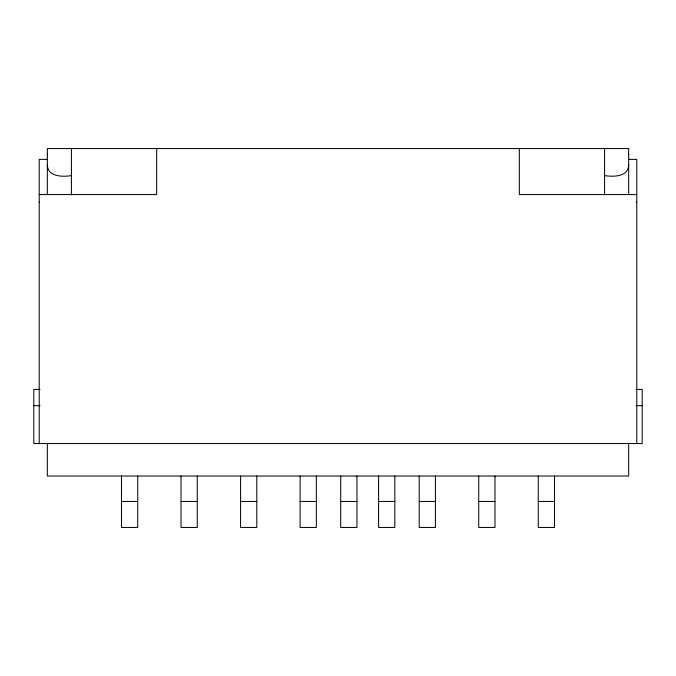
<?xml version="1.0" encoding="UTF-8"?>
<svg xmlns="http://www.w3.org/2000/svg" width="676" height="676" viewBox="0 0 676 676"><rect width="100%" height="100%" fill="white"/><g stroke="black" fill="none" stroke-linecap="round" stroke-linejoin="round"><path stroke-width="1.01" d="M628.443 155.564L628.672 153.967M628.672 164.792C628.452 177.12 613.166 176.901 604.581 175.616M47.607 159.375L39.216 159.375L39.216 443.549M628.393 159.375L636.784 159.375L636.784 443.549M71.419 175.616C62.843 176.935 47.548 177.095 47.328 164.792M39.216 194.561L156.671 194.561L156.671 148.551M636.784 194.561L519.329 194.561L519.329 148.551M39.216 202.141L39.673 202.141M636.327 202.141L636.784 202.141M40.045 389.418L33.8 389.418L33.8 443.549L642.2 443.549L642.2 389.418L635.955 389.418M33.8 405.659L40.045 405.659M635.955 405.659L642.2 405.659M121.486 501.465L137.727 501.465M181.024 501.465L197.265 501.465M240.571 501.465L256.804 501.465M300.11 501.465L316.351 501.465M340.704 501.465L356.945 501.465M378.594 501.465L394.835 501.465M419.196 501.465L435.428 501.465M478.735 501.465L494.976 501.465M538.273 501.465L554.514 501.465M47.573 155.641L47.328 153.967M628.672 194.561L628.672 148.551L47.328 148.551L47.328 194.561M628.672 443.549L628.672 476.031L47.328 476.031L47.328 443.549M604.581 148.551L604.581 194.958M554.514 476.031L554.514 527.449L538.273 527.449L538.273 476.031M494.976 476.031L494.976 527.449L478.735 527.449L478.735 476.031M435.428 476.031L435.428 527.449L419.196 527.449L419.196 476.031M394.835 476.031L394.835 527.449L378.594 527.449L378.594 476.031M356.945 476.031L356.945 527.449L340.704 527.449L340.704 476.031M316.351 476.031L316.351 527.449L300.11 527.449L300.11 476.031M256.804 476.031L256.804 527.449L240.571 527.449L240.571 476.031M197.265 476.031L197.265 527.449L181.024 527.449L181.024 476.031M137.727 476.031L137.727 527.449L121.486 527.449L121.486 476.031M71.419 148.551L71.419 194.958"/></g></svg>
